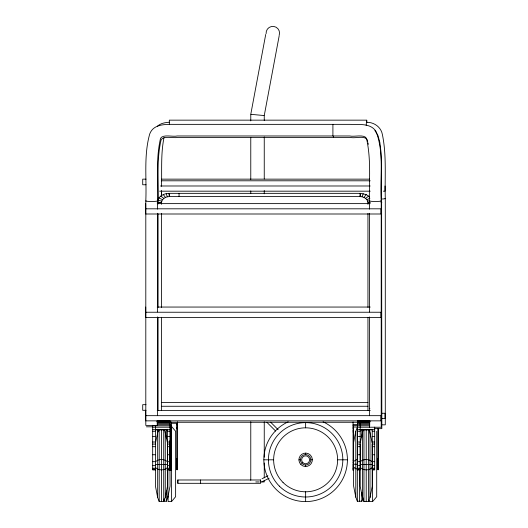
<?xml version="1.0" encoding="UTF-8"?>
<svg xmlns="http://www.w3.org/2000/svg" width="528" height="528" viewBox="0 0 528 528"><rect width="100%" height="100%" fill="white"/><g stroke="black" fill="none" stroke-linecap="round" stroke-linejoin="round"><path stroke-width="0.79" d="M161.528 195.287L161.528 191.228M161.535 186.371C161.964 170.181 160.736 153.707 163.984 137.742M367.95 204.316C368.775 199.775 364.274 196.409 360.07 196.601L169.376 196.601C165.172 196.409 160.67 199.775 161.495 204.316M369.646 197.01L366.161 194.548L360.624 193.347L360.07 196.601L360.07 193.347M265.723 34.439L250.774 114.312L250.774 120.905M279.114 36.155L264.251 115.559L264.251 120.503M155.483 442.781L158.44 429.581M155.437 425.799L155.483 486.361L157.667 497.528L159.212 501.6L163.72 501.6L165.264 497.528L167.455 486.361L167.455 444.305M164.089 498.854L164.089 501.25L166.34 501.25L167.884 497.178L170.075 486.011L169.759 440.834M353.602 442.431L355.786 431.264L357.337 427.192L357.337 501.25L361.838 501.25L363.125 497.858M360.228 442.781L363.185 429.581M360.228 444.305L360.228 486.361L362.413 497.528L363.964 501.6L368.465 501.6L370.016 497.528L372.2 486.361L372.2 444.305M362.109 196.805L363.218 193.611M360.624 193.347L168.821 193.347C164.241 193.459 159.37 195.796 157.608 200.244L161.759 201.095M364.01 197.413L366.161 194.548M171.514 501.6L175.626 496.709L175.626 431.29L171.514 426.4L171.514 501.6L168.109 501.6L168.109 496.564M369.191 500.32L369.191 501.6L372.596 501.6L376.708 496.709L376.708 431.29M157.417 126.225C160.538 123.215 165.079 122.582 169.211 122.212M365.64 198.376L368.683 196.04M167.455 467.59C164.267 470.659 158.664 470.659 155.483 467.59M372.2 467.59C369.013 470.659 363.409 470.659 360.228 467.59M155.483 461.696C158.73 458.766 164.208 458.766 167.455 461.696L169.93 461.677M353.602 461.347L357.337 459.34M262.04 478.738L267.894 475.807M261.802 481.919L269.122 478.256M366.894 199.637L369.871 198.31M367.679 201.095L369.758 200.673M370.062 202.455L367.95 202.673L370.102 202.673M366.729 120.153L169.336 120.153L169.336 124.166M146.005 179.144L142.712 179.144L142.712 184.76L146.005 184.76M161.627 179.144L369.659 179.144M161.291 180.8L370.201 180.8M160.466 185.988L370.201 185.988M159.647 191.182L370.201 191.182M383.361 191.182L385.004 191.182L385.004 185.988M157.912 202.673L161.495 202.673L157.265 202.244M157.225 203.623L370.24 203.623M145.708 208.811L380.932 208.811L380.932 213.998L145.708 213.998L145.708 203.623M157.225 307.052L370.24 307.052M145.708 312.239L380.932 312.239L380.932 317.427L145.708 317.427L145.708 307.052M161.495 402.442L367.95 402.442M146.005 404.672L142.712 404.672L142.712 410.296L146.005 410.296M161.495 406.27L367.95 406.27M157.225 410.48L370.24 410.48M381.711 413.266L385.004 413.266L385.004 418.453L381.711 418.453M145.708 415.668L380.932 415.668L380.932 420.856L145.708 420.856L145.708 410.48M157.067 420.717L169.25 420.717M358.202 420.717L369.93 420.717M157.067 421.43L169.93 421.337M357.423 421.337L369.93 421.43M157.067 421.733L169.25 421.733M358.202 421.733L369.93 421.733M157.067 421.806L169.25 421.806M358.202 421.806L369.93 421.806M157.067 421.912L169.93 421.912M357.423 421.912L369.93 421.912M169.349 422.268L357.7 422.268M157.047 422.618L169.93 422.618M357.423 422.618L369.844 422.618M171.171 423.284L177.461 423.284M157.047 423.634L169.93 423.634M357.423 423.634L369.844 423.634M176.748 424.175L177.461 424.175M169.646 424.611L171.158 424.611M353.067 424.611L357.595 424.611M157.047 424.69L169.93 424.69M357.423 424.69L369.844 424.69M382.371 424.835L385.288 424.835L385.288 198.528C384.681 177.276 386.701 155.635 382.417 134.673C381.143 127.142 374.167 122.179 366.742 122.298M176.748 424.994L177.461 424.994M169.646 425.627L171.158 425.627M353.067 425.627L357.595 425.627M152.678 425.799L169.93 425.799M357.423 425.799L369.844 425.799M170.643 425.891L171.158 425.891M353.067 425.891L353.575 425.891M146.414 426.815L152.242 426.815M170.643 427.02L171.158 427.02M353.067 427.02L357.509 427.02M176.748 427.093L177.461 427.093M152.678 427.205L169.93 427.205M357.423 427.205L381.216 427.238L381.216 200.93C379.678 177.949 384.549 153.285 375.982 131.36C370.399 122.747 358.512 124.78 349.741 124.357L177.276 124.357C167.805 124.509 153.853 122.872 149.734 133.934C143.57 155.615 146.791 178.688 145.801 200.93L145.801 425.41L157.456 425.41L157.456 420.473M176.748 427.72L177.461 427.72M170.643 427.852L171.158 427.852M353.067 427.852L353.575 427.852M170.643 428.617L171.158 428.617M176.748 428.69L177.461 428.69M353.067 428.617L353.575 428.617M374.497 428.644L381.83 428.644L381.579 164.736L380.985 151.899L379.817 142.256L377.896 135.34L374.887 130.561M152.678 429.673L169.93 429.673M357.423 429.673L374.675 429.673M155.437 429.891L167.501 429.891L167.501 469.847L169.93 469.847L169.93 420.413M360.188 429.891L372.247 429.891L372.247 469.847L374.675 469.847L374.675 427.112M157.568 430.577L158.077 430.577M170.643 430.577L171.158 430.577M353.067 430.577L353.575 430.577M157.568 431.165L158.077 431.165L158.077 429.251M170.643 431.165L171.158 431.165M353.067 431.165L353.575 431.165M152.678 431.27L155.437 431.27M167.501 431.27L169.93 431.27M357.423 431.27L360.188 431.27M372.247 431.27L374.675 431.27M170.643 432.076L171.158 432.076M353.067 432.076L353.575 432.076M152.678 436.577L155.437 436.577M167.501 436.577L169.93 436.577M357.423 436.577L360.188 436.577M372.247 436.577L374.675 436.577M152.678 442.015L155.437 442.015M167.501 442.015L169.93 442.015M357.423 442.015L360.188 442.015M372.247 442.015L374.675 442.015M152.678 444.068L155.437 444.068M167.501 444.068L169.93 444.068M357.423 444.068L360.188 444.068M372.247 444.068L374.675 444.068M152.678 446.695L155.437 446.695M167.501 446.695L169.93 446.695M357.423 446.695L360.188 446.695M372.247 446.695L374.675 446.695M152.678 454.74L155.437 454.74M167.501 454.74L169.93 454.74M357.423 454.74L360.188 454.74M372.247 454.74L374.675 454.74M176.748 458.72L177.461 458.72M377.83 458.72L378.543 458.72M263.835 459.809L273.643 459.809M298.927 459.809L300.406 459.809M310.853 459.809L312.332 459.809M337.616 459.809L347.424 459.809M170.643 460.139L171.158 460.139M353.067 460.139L353.575 460.139M176.748 461.281L177.461 461.281M377.83 461.281L378.543 461.281M152.678 461.677L155.437 461.677M357.423 461.677L360.188 461.677C363.482 458.806 368.933 458.746 372.2 461.696L374.675 461.677M170.643 462.535L171.158 462.535M353.067 462.535L353.575 462.535M176.748 463.379L177.461 463.379M377.83 463.379L378.543 463.379M353.602 464.224L357.337 464.224M170.643 464.495L171.158 464.495M353.067 464.495L353.575 464.495M155.483 464.574L167.455 464.574M360.228 464.574L372.2 464.574M152.678 465.65L155.437 465.65M167.501 465.65L169.93 465.65M170.643 465.63L171.158 465.63M353.067 465.63L353.575 465.63M357.423 465.65L360.188 465.65M372.247 465.65L374.675 465.65M176.748 465.742L177.461 465.742M377.83 465.742L378.543 465.742M170.643 466.699L171.158 466.699M353.067 466.699L353.575 466.699M170.643 467.452L171.158 467.452M353.067 467.452L353.575 467.452M176.748 467.597L177.461 467.597M377.83 467.597L378.543 467.597M176.748 467.874L177.461 467.874M377.83 467.874L378.543 467.874M152.678 468.224L155.437 468.224M167.501 468.224L169.93 468.224M357.423 468.224L360.188 468.224M372.247 468.224L374.675 468.224M170.643 468.428L171.158 468.428M353.067 468.428L353.575 468.428M170.643 468.692L171.158 468.692M353.067 468.692L353.575 468.692M176.748 469.036L177.461 469.036M377.83 469.036L378.543 469.036M152.678 469.161L155.437 469.161M167.501 469.161L169.93 469.161M176.748 469.135L177.461 469.135M357.423 469.161L360.188 469.161M372.247 469.161L374.675 469.161M377.83 469.135L378.543 469.135M152.678 469.709L155.437 469.709M167.501 469.709L169.93 469.709M357.423 469.709L360.188 469.709M372.247 469.709L374.675 469.709M155.437 469.847L152.678 469.847L152.678 425.284M170.643 469.775L171.158 469.775M353.067 469.775L353.575 469.775M170.643 469.867L171.158 469.867M353.067 469.867L353.575 469.867M353.575 470.428L353.067 470.428L353.067 421.984M255.77 481.939L259.255 481.939M260.885 481.939L264.251 481.939L264.251 480.295M369.303 408.613L369.884 408.626M264.02 115.54L251.005 114.332M357.337 469.346L353.602 467.24M158.829 197.98L162.551 199.637M160.763 196.04L163.799 198.376M270.62 422.176L278.157 429.706M266.944 422.374L275.636 431.066M163.284 194.548L165.436 197.413M369.237 429.581L372.2 442.781M362.611 429.231L363.125 430.591M353.575 426.677L353.602 486.011L355.786 497.178L357.337 501.25M167.112 429.231L167.627 430.591M164.492 429.581L167.455 442.781M166.221 193.611L167.336 196.805M367.712 141.55C366.683 134.27 355.41 138.93 350.348 137.386L177.903 137.386C173.224 138.508 163.746 135.406 161.152 139.729C156.123 160.664 158.981 182.648 158.07 203.986M368.029 142.943L368.346 144.335M168.821 193.347L169.376 196.601L169.376 193.347M381.546 411.886L381.546 422.268M378.543 428.538L378.543 469.735L377.83 469.735L377.83 428.538M378.114 460.337L378.114 467.663M377.527 458.449L377.527 469.55M372.596 469.676L372.596 501.6M370.016 431.614L370.016 497.528M369.56 209.161C368.544 185.638 371.771 161.436 366.478 138.323C363.884 134 354.407 137.095 349.727 135.98L177.289 135.98C172.61 137.095 163.132 134 160.532 138.323C155.239 161.436 158.473 185.632 157.456 209.154M369.56 213.272L369.56 312.028M369.56 316.965L369.56 415.714M369.56 420.651L369.56 427.238M368.465 430.129L368.465 501.6M367.95 213.391L367.95 307.402M367.95 317.295L367.95 410.48M366.214 430.129L366.214 501.6M363.964 430.129L363.964 501.6M362.413 431.614L362.413 497.528M361.838 429.779L361.838 437.032M361.838 492.505L361.838 501.25M360.188 420.427L360.188 469.847L357.423 469.847L357.423 420.413M359.588 469.346L359.588 501.25M358.202 420.427L358.202 421.912M355.786 431.264L355.786 497.178M353.866 467.973L353.866 469.095M333.524 136.389L333.524 137.386M332.911 124.357L332.911 135.98M305.633 422.611L305.633 427.819M305.633 453.11L305.633 454.582M305.633 465.036L305.633 466.508M305.633 491.792L305.633 501.6M264.251 136.97L264.251 178.959M264.251 190.483L264.251 193.776M264.251 421.839L264.251 457.241M264.251 463.003L264.251 477.827M250.774 137.392L250.774 179.428M250.774 190.971L250.774 193.446M250.774 421.766L250.774 480.295M200.587 479.985L200.587 483.311M179.051 193.347L179.051 196.601M177.89 479.985L177.89 483.311M177.461 421.799L177.461 469.735L176.748 469.735L176.748 423.284M177.038 460.337L177.038 467.663M176.444 458.449L176.444 469.55M171.158 421.984L171.158 470.428L170.643 470.428L170.643 426.677M169.811 458.185L169.811 470.263M169.25 420.427L169.25 421.912M167.884 469.544L167.884 497.178M167.191 469.392L167.191 470.613M166.34 429.779L166.34 438.577M166.34 490.981L166.34 501.25M165.264 431.614L165.264 497.528M163.72 430.129L163.72 501.6M161.495 213.391L161.495 307.402M161.495 317.295L161.495 410.48M161.469 430.129L161.469 501.6M161.436 190.562L161.436 195.499M159.212 430.129L159.212 501.6M158.519 429.35L158.519 430.98M158.07 213.853L158.07 307.586M158.07 317.453L158.07 410.368M157.667 431.614L157.667 497.528M157.568 429.251L157.568 435.191M157.456 213.266L157.456 311.936M157.456 316.866L157.456 415.543M381.645 202.198A5.841 0.541 0 0 1 381.058 202.607M157.885 202.198A5.841 0.541 0 0 1 157.298 202.607M157.271 200.792A5.841 0.541 0 0 1 151.628 201.472A5.841 0.541 0 0 1 145.985 200.785M381.031 200.785A5.841 0.541 0 0 1 375.388 201.472A5.841 0.541 0 0 1 369.745 200.792M366.194 125.433A8.032 0.337 -87.6 0 1 366.868 122.509M385.097 198.383A5.841 0.541 0 0 1 382.371 198.997M323.063 421.826A41.791 41.791 0 0 1 338.461 485.661A41.791 41.791 0 0 1 272.798 485.661A41.791 41.791 0 0 1 288.196 421.826M266.105 33.64A6.739 6.739 0 0 1 273.775 26.446A6.739 6.739 0 0 1 279.134 35.495M260.627 479.985L177.797 479.985L177.797 483.311L260.627 483.311L260.627 479.985M279.332 486.11A37.198 37.198 0 0 0 341.557 469.432A37.198 37.198 0 0 0 296.003 423.878A37.198 37.198 0 0 0 279.332 486.11M283.008 482.427A31.99 31.99 0 0 0 336.527 468.085A31.99 31.99 0 0 0 297.35 428.908A31.99 31.99 0 0 0 283.008 482.427M302.815 462.62A3.98 3.98 0 0 0 309.474 460.838A3.98 3.98 0 0 0 304.597 455.961A3.98 3.98 0 0 0 302.815 462.62M300.894 464.548A6.699 6.699 0 0 0 312.101 461.545A6.699 6.699 0 0 0 303.897 453.334A6.699 6.699 0 0 0 300.894 464.548M301.937 463.505A5.227 5.227 0 0 0 310.675 461.162A5.227 5.227 0 0 0 304.28 454.76A5.227 5.227 0 0 0 301.937 463.505"/></g></svg>
